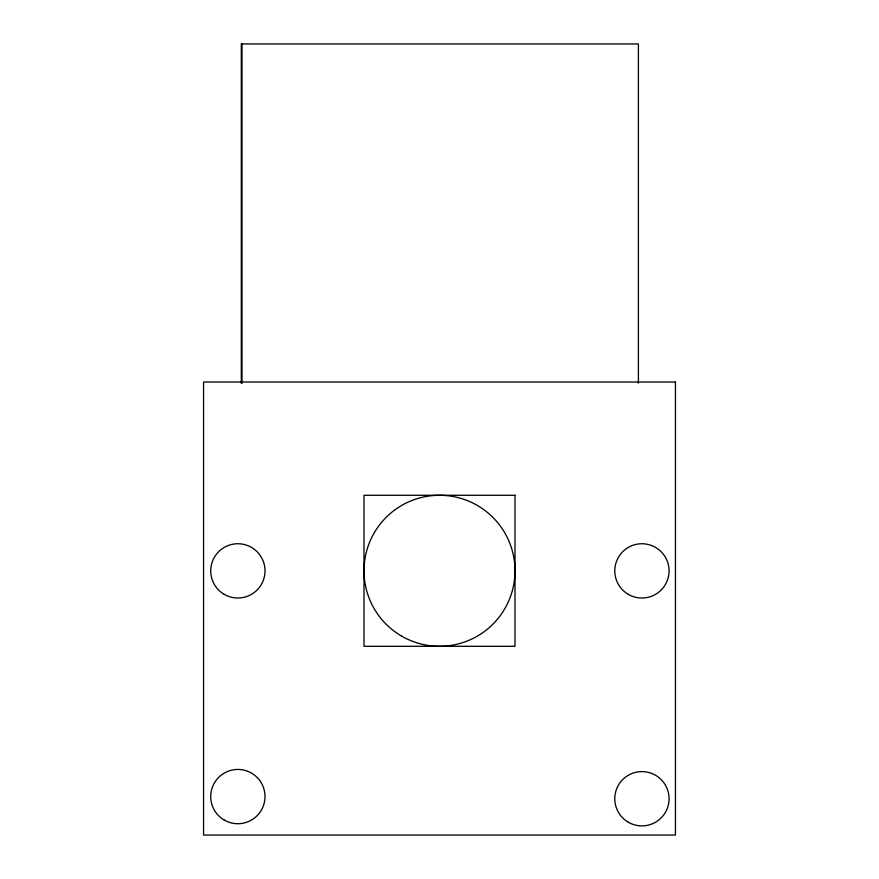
<?xml version="1.0" encoding="UTF-8"?>
<svg xmlns="http://www.w3.org/2000/svg" width="879" height="879" viewBox="0 0 879 879"><rect width="100%" height="100%" fill="white"/><g stroke="black" fill="none" stroke-linecap="round" stroke-linejoin="round"><path stroke-width="1.32" d="M638.407 383.211L638.407 43.95L241.307 43.95L241.307 383.211M242.011 43.95L242.011 383.211M675.446 382.035L203.554 382.035L203.554 835.05L675.446 835.05L675.446 382.035M515.006 495.284L363.994 495.284L363.994 646.296L515.006 646.296L515.006 495.284M401.747 636.176A75.506 75.506 0 0 0 515.006 570.79A75.506 75.506 0 0 0 401.747 505.403A75.506 75.506 0 0 0 401.747 636.176M224.288 594.391A27.15 27.15 0 0 0 265.008 570.889A27.15 27.15 0 0 0 224.288 547.375A27.15 27.15 0 0 0 224.288 594.391M628.353 594.391A27.15 27.15 0 0 0 669.073 570.889A27.15 27.15 0 0 0 628.353 547.375A27.15 27.15 0 0 0 628.353 594.391M628.353 822.25A27.15 27.15 0 0 0 669.073 798.736A27.15 27.15 0 0 0 628.353 775.234A27.15 27.15 0 0 0 628.353 822.25M224.288 820.085A27.15 27.15 0 0 0 265.008 796.572A27.15 27.15 0 0 0 224.288 773.07A27.15 27.15 0 0 0 224.288 820.085"/></g></svg>
